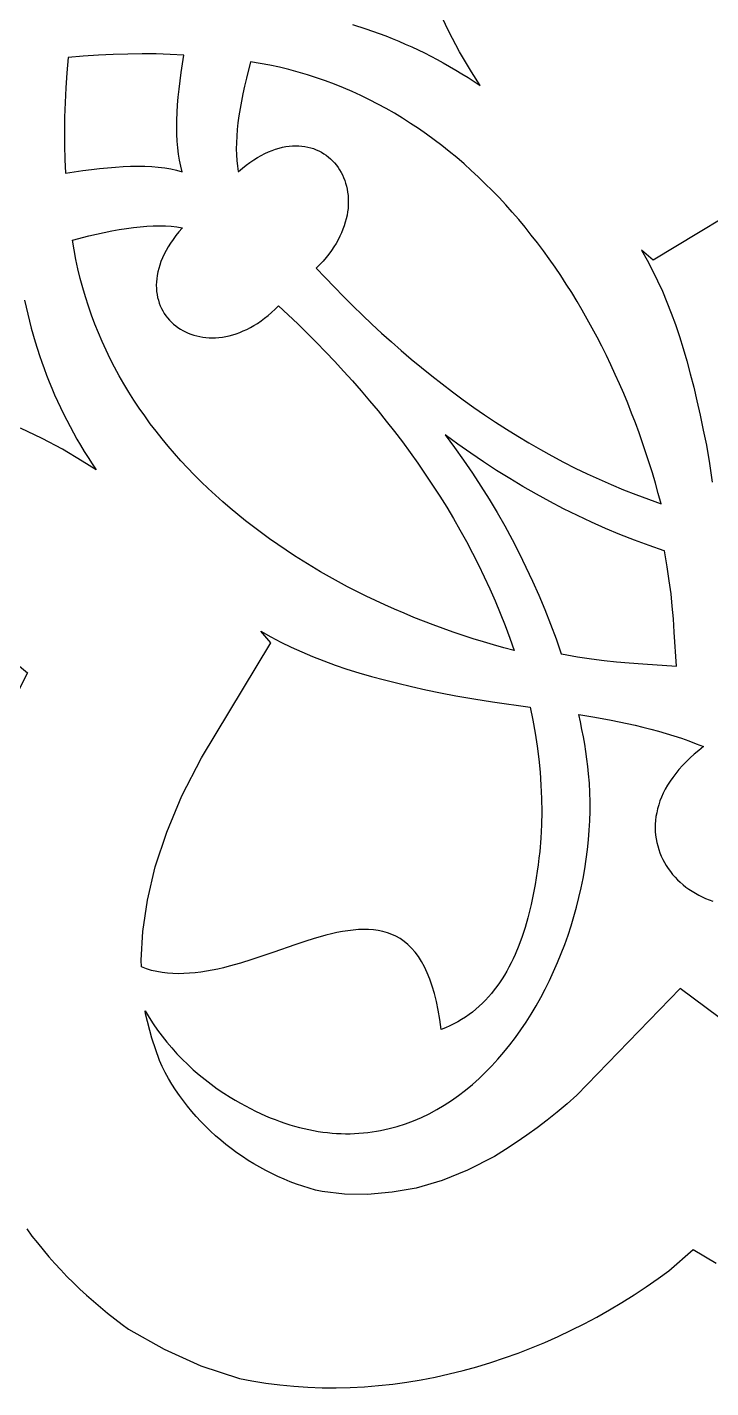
# Model space of a CAD drawing. Extents: x -61 to 56, y 12 to 129.
# Drawn here: x 28.88 to 41.91, y 12.87 to 38.79 of the extents above; entities that cross this region are included whole.
import ezdxf

# ---------------------------------------------------------------- set-up
doc = ezdxf.new("R2010")
doc.units = 0
doc.header["$MEASUREMENT"] = 0
doc.layers.add('LAYER_1', color=18, linetype='CONTINUOUS')

msp = doc.modelspace()

# ---------------------------------------------------------------- linework, layer by layer
at = {"layer": 'LAYER_1'}
for points in [[(35.08, 38.838), (35.337, 38.757), (35.464, 38.713), (35.59, 38.668), (35.716, 38.621), (35.841, 38.572), (35.965, 38.521), (36.088, 38.468), (36.21, 38.413), (36.332, 38.356), (36.453, 38.297), (36.574, 38.237), (36.693, 38.174), (36.813, 38.109), (36.931, 38.042), (37.049, 37.973), (37.167, 37.902), (37.284, 37.829), (37.4, 37.753), (37.517, 37.675), (37.35, 37.94), (37.124, 38.317), (36.921, 38.706), (36.722, 39.121)], [(35.08, 38.838), (35.337, 38.757), (35.464, 38.713), (35.59, 38.668), (35.716, 38.621), (35.841, 38.572), (35.965, 38.521), (36.088, 38.468), (36.21, 38.413), (36.332, 38.356), (36.453, 38.297), (36.574, 38.237), (36.693, 38.174), (36.813, 38.109), (36.931, 38.042), (37.049, 37.973), (37.167, 37.902), (37.284, 37.829), (37.4, 37.753), (37.517, 37.675), (37.35, 37.94), (37.124, 38.317), (36.921, 38.706), (36.722, 39.121)], [(43.003, 35.671), (40.811, 34.352), (40.588, 34.54), (40.696, 34.35), (40.798, 34.157), (40.894, 33.96), (40.986, 33.759), (41.074, 33.553), (41.156, 33.341), (41.235, 33.123), (41.311, 32.9), (41.383, 32.669), (41.452, 32.431), (41.519, 32.185), (41.583, 31.932), (41.646, 31.669), (41.706, 31.397), (41.766, 31.116), (41.824, 30.825), (41.882, 30.478), (41.936, 30.126)], [(43.003, 35.671), (40.811, 34.352), (40.588, 34.54), (40.696, 34.35), (40.798, 34.157), (40.894, 33.96), (40.986, 33.759), (41.074, 33.553), (41.156, 33.341), (41.235, 33.123), (41.311, 32.9), (41.383, 32.669), (41.452, 32.431), (41.519, 32.185), (41.583, 31.932), (41.646, 31.669), (41.706, 31.397), (41.766, 31.116), (41.824, 30.825), (41.882, 30.478), (41.936, 30.126)], [(28.834, 33.589), (28.895, 33.321), (28.962, 33.056), (29.037, 32.795), (29.118, 32.538), (29.162, 32.411), (29.207, 32.285), (29.254, 32.159), (29.304, 32.034), (29.355, 31.911), (29.407, 31.787), (29.462, 31.665), (29.519, 31.543), (29.578, 31.422), (29.639, 31.302), (29.701, 31.182), (29.766, 31.063), (29.833, 30.944), (29.902, 30.826), (29.973, 30.708), (30.047, 30.591), (30.122, 30.475), (30.2, 30.358), (29.935, 30.525), (29.558, 30.751), (29.169, 30.954), (28.755, 31.153)], [(28.834, 33.589), (28.895, 33.321), (28.962, 33.056), (29.037, 32.795), (29.118, 32.538), (29.162, 32.411), (29.207, 32.285), (29.254, 32.159), (29.304, 32.034), (29.355, 31.911), (29.407, 31.787), (29.462, 31.665), (29.519, 31.543), (29.578, 31.422), (29.639, 31.302), (29.701, 31.182), (29.766, 31.063), (29.833, 30.944), (29.902, 30.826), (29.973, 30.708), (30.047, 30.591), (30.122, 30.475), (30.2, 30.358), (29.935, 30.525), (29.558, 30.751), (29.169, 30.954), (28.755, 31.153)], [(28.312, 26.967), (28.892, 26.493), (28.427, 25.579)], [(43.284, 19.026), (41.325, 20.476), (39.359, 18.446), (39.171, 18.284), (38.983, 18.126), (38.792, 17.974), (38.6, 17.826), (38.403, 17.683), (38.203, 17.544), (37.998, 17.41), (37.787, 17.279), (37.272, 17.017), (36.788, 16.82), (36.295, 16.677), (35.837, 16.598), (35.371, 16.555), (34.929, 16.562), (34.503, 16.611), (34.38, 16.641), (34.258, 16.675), (34.137, 16.712), (34.016, 16.753), (33.896, 16.798), (33.778, 16.846), (33.66, 16.898), (33.544, 16.953), (33.429, 17.011), (33.315, 17.073), (33.203, 17.138), (33.093, 17.206), (32.985, 17.278), (32.878, 17.352), (32.773, 17.429), (32.671, 17.508), (32.571, 17.591), (32.472, 17.676), (32.377, 17.764), (32.284, 17.854), (32.193, 17.947), (32.106, 18.042), (32.021, 18.139), (31.939, 18.239), (31.86, 18.341), (31.784, 18.444), (31.712, 18.55), (31.643, 18.657), (31.577, 18.767), (31.515, 18.878), (31.457, 18.991), (31.403, 19.105), (31.257, 19.535), (31.14, 19.994), (31.132, 20.052), (31.208, 19.928), (31.287, 19.806), (31.37, 19.687), (31.457, 19.57), (31.547, 19.456), (31.641, 19.346), (31.738, 19.237), (31.839, 19.132), (31.943, 19.03), (32.049, 18.932), (32.159, 18.836), (32.273, 18.743), (32.388, 18.654), (32.507, 18.569), (32.629, 18.486), (32.753, 18.408), (32.85, 18.35), (32.947, 18.294), (33.043, 18.242), (33.138, 18.192), (33.234, 18.144), (33.328, 18.1), (33.423, 18.057), (33.517, 18.018), (33.61, 17.981), (33.703, 17.946), (33.796, 17.914), (33.888, 17.885), (33.979, 17.858), (34.07, 17.833), (34.161, 17.811), (34.251, 17.791), (34.34, 17.773), (34.429, 17.758), (34.518, 17.745), (34.606, 17.735), (34.693, 17.726), (34.78, 17.72), (34.867, 17.716), (34.952, 17.714), (35.038, 17.714), (35.122, 17.717), (35.206, 17.721), (35.29, 17.728), (35.373, 17.737), (35.455, 17.747), (35.537, 17.76), (35.618, 17.775), (35.699, 17.791), (35.779, 17.81), (35.936, 17.852), (36.092, 17.902), (36.245, 17.96), (36.395, 18.024), (36.542, 18.095), (36.687, 18.173), (36.828, 18.257), (36.967, 18.347), (37.103, 18.443), (37.236, 18.545), (37.366, 18.653), (37.493, 18.766), (37.617, 18.884), (37.737, 19.007), (37.854, 19.135), (37.968, 19.267), (38.079, 19.404), (38.186, 19.545), (38.29, 19.691), (38.39, 19.84), (38.487, 19.992), (38.58, 20.148), (38.67, 20.307), (38.755, 20.469), (38.837, 20.634), (38.915, 20.802), (38.99, 20.972), (39.06, 21.144), (39.126, 21.318), (39.189, 21.494), (39.247, 21.672), (39.301, 21.851), (39.351, 22.031), (39.397, 22.212), (39.438, 22.394), (39.475, 22.577), (39.508, 22.76), (39.536, 22.943), (39.559, 23.127), (39.579, 23.31), (39.593, 23.492), (39.603, 23.675), (39.608, 23.856), (39.608, 24.036), (39.604, 24.215), (39.595, 24.393), (39.58, 24.569), (39.566, 24.709), (39.548, 24.849), (39.528, 24.99), (39.506, 25.131), (39.481, 25.272), (39.453, 25.414), (39.424, 25.556), (39.392, 25.699), (39.701, 25.646), (40.009, 25.589), (40.314, 25.526), (40.465, 25.492), (40.615, 25.456), (40.764, 25.418), (40.912, 25.378), (41.059, 25.336), (41.205, 25.291), (41.349, 25.244), (41.492, 25.194), (41.633, 25.142), (41.772, 25.086), (41.68, 25.015), (41.594, 24.943), (41.513, 24.87), (41.437, 24.797), (41.367, 24.724), (41.301, 24.649), (41.24, 24.575), (41.183, 24.5), (41.132, 24.425), (41.085, 24.35), (41.042, 24.275), (41.004, 24.2), (40.971, 24.125), (40.941, 24.051), (40.916, 23.976), (40.895, 23.902), (40.878, 23.828), (40.865, 23.755), (40.856, 23.682), (40.851, 23.61), (40.85, 23.538), (40.852, 23.468), (40.858, 23.398), (40.868, 23.329), (40.881, 23.261), (40.897, 23.194), (40.916, 23.128), (40.939, 23.064), (40.965, 23.001), (40.994, 22.939), (41.026, 22.878), (41.061, 22.819), (41.099, 22.762), (41.139, 22.707), (41.182, 22.653), (41.228, 22.601), (41.276, 22.55), (41.327, 22.502), (41.38, 22.456), (41.436, 22.412), (41.493, 22.37), (41.553, 22.33), (41.615, 22.293), (41.678, 22.258), (41.744, 22.226), (41.811, 22.196), (41.88, 22.169), (41.951, 22.144)], [(43.284, 19.026), (41.325, 20.476), (39.359, 18.446), (39.171, 18.284), (38.983, 18.126), (38.792, 17.974), (38.6, 17.826), (38.403, 17.683), (38.203, 17.544), (37.998, 17.41), (37.787, 17.279), (37.272, 17.017), (36.788, 16.82), (36.295, 16.677), (35.837, 16.598), (35.371, 16.555), (34.929, 16.562), (34.503, 16.611), (34.38, 16.641), (34.258, 16.675), (34.137, 16.712), (34.016, 16.753), (33.896, 16.798), (33.778, 16.846), (33.66, 16.898), (33.544, 16.953), (33.429, 17.011), (33.315, 17.073), (33.203, 17.138), (33.093, 17.206), (32.985, 17.278), (32.878, 17.352), (32.773, 17.429), (32.671, 17.508), (32.571, 17.591), (32.472, 17.676), (32.377, 17.764), (32.284, 17.854), (32.193, 17.947), (32.106, 18.042), (32.021, 18.139), (31.939, 18.239), (31.86, 18.341), (31.784, 18.444), (31.712, 18.55), (31.643, 18.657), (31.577, 18.767), (31.515, 18.878), (31.457, 18.991), (31.403, 19.105), (31.257, 19.535), (31.14, 19.994), (31.132, 20.052), (31.208, 19.928), (31.287, 19.806), (31.37, 19.687), (31.457, 19.57), (31.547, 19.456), (31.641, 19.346), (31.738, 19.237), (31.839, 19.132), (31.943, 19.03), (32.049, 18.932), (32.159, 18.836), (32.273, 18.743), (32.388, 18.654), (32.507, 18.569), (32.629, 18.486), (32.753, 18.408), (32.85, 18.35), (32.947, 18.294), (33.043, 18.242), (33.138, 18.192), (33.234, 18.144), (33.328, 18.1), (33.423, 18.057), (33.517, 18.018), (33.61, 17.981), (33.703, 17.946), (33.796, 17.914), (33.888, 17.885), (33.979, 17.858), (34.07, 17.833), (34.161, 17.811), (34.251, 17.791), (34.34, 17.773), (34.429, 17.758), (34.518, 17.745), (34.606, 17.735), (34.693, 17.726), (34.78, 17.72), (34.867, 17.716), (34.952, 17.714), (35.038, 17.714), (35.122, 17.717), (35.206, 17.721), (35.29, 17.728), (35.373, 17.737), (35.455, 17.747), (35.537, 17.76), (35.618, 17.775), (35.699, 17.791), (35.779, 17.81), (35.936, 17.852), (36.092, 17.902), (36.245, 17.96), (36.395, 18.024), (36.542, 18.095), (36.687, 18.173), (36.828, 18.257), (36.967, 18.347), (37.103, 18.443), (37.236, 18.545), (37.366, 18.653), (37.493, 18.766), (37.617, 18.884), (37.737, 19.007), (37.854, 19.135), (37.968, 19.267), (38.079, 19.404), (38.186, 19.545), (38.29, 19.691), (38.39, 19.84), (38.487, 19.992), (38.58, 20.148), (38.67, 20.307), (38.755, 20.469), (38.837, 20.634), (38.915, 20.802), (38.99, 20.972), (39.06, 21.144), (39.126, 21.318), (39.189, 21.494), (39.247, 21.672), (39.301, 21.851), (39.351, 22.031), (39.397, 22.212), (39.438, 22.394), (39.475, 22.577), (39.508, 22.76), (39.536, 22.943), (39.559, 23.127), (39.579, 23.31), (39.593, 23.492), (39.603, 23.675), (39.608, 23.856), (39.608, 24.036), (39.604, 24.215), (39.595, 24.393), (39.58, 24.569), (39.566, 24.709), (39.548, 24.849), (39.528, 24.99), (39.506, 25.131), (39.481, 25.272), (39.453, 25.414), (39.424, 25.556), (39.392, 25.699), (39.701, 25.646), (40.009, 25.589), (40.314, 25.526), (40.465, 25.492), (40.615, 25.456), (40.764, 25.418), (40.912, 25.378), (41.059, 25.336), (41.205, 25.291), (41.349, 25.244), (41.492, 25.194), (41.633, 25.142), (41.772, 25.086), (41.68, 25.015), (41.594, 24.943), (41.513, 24.87), (41.437, 24.797), (41.367, 24.724), (41.301, 24.649), (41.24, 24.575), (41.183, 24.5), (41.132, 24.425), (41.085, 24.35), (41.042, 24.275), (41.004, 24.2), (40.971, 24.125), (40.941, 24.051), (40.916, 23.976), (40.895, 23.902), (40.878, 23.828), (40.865, 23.755), (40.856, 23.682), (40.851, 23.61), (40.85, 23.538), (40.852, 23.468), (40.858, 23.398), (40.868, 23.329), (40.881, 23.261), (40.897, 23.194), (40.916, 23.128), (40.939, 23.064), (40.965, 23.001), (40.994, 22.939), (41.026, 22.878), (41.061, 22.819), (41.099, 22.762), (41.139, 22.707), (41.182, 22.653), (41.228, 22.601), (41.276, 22.55), (41.327, 22.502), (41.38, 22.456), (41.436, 22.412), (41.493, 22.37), (41.553, 22.33), (41.615, 22.293), (41.678, 22.258), (41.744, 22.226), (41.811, 22.196), (41.88, 22.169), (41.951, 22.144)], [(28.875, 15.901), (28.976, 15.765), (29.081, 15.632), (29.187, 15.501), (29.297, 15.371), (29.41, 15.243), (29.525, 15.118), (29.643, 14.995), (29.765, 14.873), (29.889, 14.754), (30.016, 14.636), (30.145, 14.521), (30.279, 14.408), (30.414, 14.296), (30.553, 14.188), (30.695, 14.081), (30.818, 13.992), (31.492, 13.607), (32.192, 13.293), (32.931, 13.051), (33.167, 13.005), (33.432, 12.963), (33.698, 12.929), (33.965, 12.903), (34.233, 12.885), (34.502, 12.876), (34.771, 12.874), (35.04, 12.88), (35.31, 12.895), (35.58, 12.916), (35.849, 12.946), (36.119, 12.983), (36.388, 13.027), (36.656, 13.079), (36.923, 13.138), (37.189, 13.203), (37.453, 13.276), (37.716, 13.355), (37.977, 13.442), (38.237, 13.535), (38.494, 13.634), (38.749, 13.739), (39.001, 13.851), (39.251, 13.969), (39.497, 14.093), (39.74, 14.222), (39.981, 14.358), (40.217, 14.498), (40.45, 14.645), (40.679, 14.796), (40.904, 14.953), (41.109, 15.103), (41.573, 15.509), (42.011, 15.246)]]:
    msp.add_lwpolyline(points, dxfattribs=at)
for points in [[(29.663, 38.212), (29.663, 38.212), (29.639, 37.921), (29.62, 37.634), (29.606, 37.352), (29.598, 37.075), (29.595, 36.802), (29.598, 36.533), (29.605, 36.269), (29.617, 36.008), (29.948, 36.057), (30.108, 36.078), (30.265, 36.096), (30.418, 36.112), (30.568, 36.124), (30.714, 36.133), (30.856, 36.139), (30.994, 36.141), (31.127, 36.139), (31.257, 36.133), (31.383, 36.123), (31.504, 36.108), (31.62, 36.089), (31.732, 36.065), (31.839, 36.036), (31.81, 36.143), (31.786, 36.255), (31.767, 36.372), (31.753, 36.493), (31.743, 36.618), (31.737, 36.748), (31.735, 36.882), (31.737, 37.02), (31.742, 37.162), (31.751, 37.307), (31.763, 37.457), (31.779, 37.61), (31.797, 37.767), (31.818, 37.927), (31.867, 38.258), (31.607, 38.27), (31.342, 38.278), (31.073, 38.28), (30.8, 38.277), (30.523, 38.269), (30.241, 38.256), (29.954, 38.237), (29.663, 38.212)], [(29.663, 38.212), (29.663, 38.212), (29.639, 37.921), (29.62, 37.634), (29.606, 37.352), (29.598, 37.075), (29.595, 36.802), (29.598, 36.533), (29.605, 36.269), (29.617, 36.008), (29.948, 36.057), (30.108, 36.078), (30.265, 36.096), (30.418, 36.112), (30.568, 36.124), (30.714, 36.133), (30.856, 36.139), (30.994, 36.141), (31.127, 36.139), (31.257, 36.133), (31.383, 36.123), (31.504, 36.108), (31.62, 36.089), (31.732, 36.065), (31.839, 36.036), (31.81, 36.143), (31.786, 36.255), (31.767, 36.372), (31.753, 36.493), (31.743, 36.618), (31.737, 36.748), (31.735, 36.882), (31.737, 37.02), (31.742, 37.162), (31.751, 37.307), (31.763, 37.457), (31.779, 37.61), (31.797, 37.767), (31.818, 37.927), (31.867, 38.258), (31.607, 38.27), (31.342, 38.278), (31.073, 38.28), (30.8, 38.277), (30.523, 38.269), (30.241, 38.256), (29.954, 38.237), (29.663, 38.212)], [(40.961, 29.713), (40.909, 29.909), (40.853, 30.104), (40.796, 30.298), (40.736, 30.491), (40.674, 30.684), (40.609, 30.874), (40.542, 31.064), (40.473, 31.253), (40.401, 31.44), (40.327, 31.626), (40.25, 31.811), (40.172, 31.994), (40.09, 32.175), (40.007, 32.355), (39.921, 32.534), (39.834, 32.71), (39.743, 32.885), (39.651, 33.059), (39.556, 33.23), (39.459, 33.4), (39.36, 33.567), (39.259, 33.733), (39.155, 33.896), (39.05, 34.057), (38.942, 34.217), (38.832, 34.374), (38.719, 34.528), (38.605, 34.68), (38.488, 34.83), (38.37, 34.978), (38.249, 35.123), (38.126, 35.265), (38.001, 35.405), (37.874, 35.542), (37.745, 35.676), (37.613, 35.808), (37.48, 35.936), (37.345, 36.062), (37.207, 36.185), (37.068, 36.305), (36.927, 36.421), (36.783, 36.535), (36.638, 36.645), (36.49, 36.753), (36.341, 36.856), (36.19, 36.957), (36.036, 37.054), (35.881, 37.148), (35.724, 37.238), (35.565, 37.324), (35.404, 37.407), (35.241, 37.486), (35.076, 37.562), (34.909, 37.633), (34.741, 37.701), (34.57, 37.765), (34.398, 37.825), (34.224, 37.881), (34.048, 37.933), (33.87, 37.98), (33.69, 38.024), (33.509, 38.063), (33.326, 38.098), (33.141, 38.128), (33.062, 37.818), (33.027, 37.668), (32.996, 37.521), (32.967, 37.377), (32.941, 37.237), (32.919, 37.1), (32.901, 36.966), (32.887, 36.837), (32.876, 36.711), (32.87, 36.589), (32.868, 36.471), (32.87, 36.357), (32.877, 36.247), (32.889, 36.142), (32.906, 36.041), (32.913, 36.039), (32.985, 36.101), (33.057, 36.159), (33.129, 36.212), (33.2, 36.261), (33.271, 36.305), (33.342, 36.345), (33.411, 36.381), (33.48, 36.413), (33.549, 36.441), (33.616, 36.465), (33.683, 36.485), (33.748, 36.501), (33.813, 36.514), (33.877, 36.523), (33.939, 36.528), (34.001, 36.53), (34.061, 36.529), (34.12, 36.524), (34.177, 36.516), (34.233, 36.505), (34.288, 36.491), (34.341, 36.475), (34.393, 36.455), (34.443, 36.432), (34.491, 36.407), (34.537, 36.379), (34.582, 36.349), (34.625, 36.316), (34.665, 36.281), (34.704, 36.243), (34.741, 36.203), (34.775, 36.162), (34.808, 36.118), (34.838, 36.072), (34.866, 36.024), (34.891, 35.975), (34.914, 35.924), (34.935, 35.871), (34.952, 35.816), (34.968, 35.761), (34.98, 35.703), (34.99, 35.645), (34.997, 35.585), (35.002, 35.525), (35.003, 35.463), (35.001, 35.4), (34.997, 35.336), (34.989, 35.272), (34.978, 35.207), (34.964, 35.141), (34.946, 35.075), (34.926, 35.008), (34.901, 34.941), (34.874, 34.873), (34.843, 34.806), (34.808, 34.738), (34.769, 34.67), (34.727, 34.602), (34.681, 34.535), (34.632, 34.467), (34.578, 34.4), (34.521, 34.333), (34.459, 34.267), (34.393, 34.201), (34.565, 34.018), (34.738, 33.837), (34.914, 33.657), (35.092, 33.48), (35.272, 33.305), (35.454, 33.133), (35.638, 32.962), (35.824, 32.794), (36.013, 32.629), (36.203, 32.466), (36.396, 32.306), (36.591, 32.148), (36.788, 31.994), (36.988, 31.842), (37.189, 31.693), (37.393, 31.548), (37.599, 31.406), (37.807, 31.267), (38.018, 31.131), (38.23, 30.999), (38.445, 30.87), (38.662, 30.745), (38.882, 30.624), (39.104, 30.506), (39.328, 30.392), (39.554, 30.283), (39.783, 30.177), (40.014, 30.076), (40.247, 29.979), (40.483, 29.886), (40.721, 29.797)], [(40.961, 29.713), (40.909, 29.909), (40.853, 30.104), (40.796, 30.298), (40.736, 30.491), (40.674, 30.684), (40.609, 30.874), (40.542, 31.064), (40.473, 31.253), (40.401, 31.44), (40.327, 31.626), (40.25, 31.811), (40.172, 31.994), (40.09, 32.175), (40.007, 32.355), (39.921, 32.534), (39.834, 32.71), (39.743, 32.885), (39.651, 33.059), (39.556, 33.23), (39.459, 33.4), (39.36, 33.567), (39.259, 33.733), (39.155, 33.896), (39.05, 34.057), (38.942, 34.217), (38.832, 34.374), (38.719, 34.528), (38.605, 34.68), (38.488, 34.83), (38.37, 34.978), (38.249, 35.123), (38.126, 35.265), (38.001, 35.405), (37.874, 35.542), (37.745, 35.676), (37.613, 35.808), (37.48, 35.936), (37.345, 36.062), (37.207, 36.185), (37.068, 36.305), (36.927, 36.421), (36.783, 36.535), (36.638, 36.645), (36.49, 36.753), (36.341, 36.856), (36.19, 36.957), (36.036, 37.054), (35.881, 37.148), (35.724, 37.238), (35.565, 37.324), (35.404, 37.407), (35.241, 37.486), (35.076, 37.562), (34.909, 37.633), (34.741, 37.701), (34.57, 37.765), (34.398, 37.825), (34.224, 37.881), (34.048, 37.933), (33.87, 37.98), (33.69, 38.024), (33.509, 38.063), (33.326, 38.098), (33.141, 38.128), (33.062, 37.818), (33.027, 37.668), (32.996, 37.521), (32.967, 37.377), (32.941, 37.237), (32.919, 37.1), (32.901, 36.966), (32.887, 36.837), (32.876, 36.711), (32.87, 36.589), (32.868, 36.471), (32.87, 36.357), (32.877, 36.247), (32.889, 36.142), (32.906, 36.041), (32.913, 36.039), (32.985, 36.101), (33.057, 36.159), (33.129, 36.212), (33.2, 36.261), (33.271, 36.305), (33.342, 36.345), (33.411, 36.381), (33.48, 36.413), (33.549, 36.441), (33.616, 36.465), (33.683, 36.485), (33.748, 36.501), (33.813, 36.514), (33.877, 36.523), (33.939, 36.528), (34.001, 36.53), (34.061, 36.529), (34.12, 36.524), (34.177, 36.516), (34.233, 36.505), (34.288, 36.491), (34.341, 36.475), (34.393, 36.455), (34.443, 36.432), (34.491, 36.407), (34.537, 36.379), (34.582, 36.349), (34.625, 36.316), (34.665, 36.281), (34.704, 36.243), (34.741, 36.203), (34.775, 36.162), (34.808, 36.118), (34.838, 36.072), (34.866, 36.024), (34.891, 35.975), (34.914, 35.924), (34.935, 35.871), (34.952, 35.816), (34.968, 35.761), (34.98, 35.703), (34.99, 35.645), (34.997, 35.585), (35.002, 35.525), (35.003, 35.463), (35.001, 35.4), (34.997, 35.336), (34.989, 35.272), (34.978, 35.207), (34.964, 35.141), (34.946, 35.075), (34.926, 35.008), (34.901, 34.941), (34.874, 34.873), (34.843, 34.806), (34.808, 34.738), (34.769, 34.67), (34.727, 34.602), (34.681, 34.535), (34.632, 34.467), (34.578, 34.4), (34.521, 34.333), (34.459, 34.267), (34.393, 34.201), (34.565, 34.018), (34.738, 33.837), (34.914, 33.657), (35.092, 33.48), (35.272, 33.305), (35.454, 33.133), (35.638, 32.962), (35.824, 32.794), (36.013, 32.629), (36.203, 32.466), (36.396, 32.306), (36.591, 32.148), (36.788, 31.994), (36.988, 31.842), (37.189, 31.693), (37.393, 31.548), (37.599, 31.406), (37.807, 31.267), (38.018, 31.131), (38.23, 30.999), (38.445, 30.87), (38.662, 30.745), (38.882, 30.624), (39.104, 30.506), (39.328, 30.392), (39.554, 30.283), (39.783, 30.177), (40.014, 30.076), (40.247, 29.979), (40.483, 29.886), (40.721, 29.797)], [(38.162, 26.914), (37.966, 26.967), (37.771, 27.022), (37.577, 27.079), (37.384, 27.139), (37.192, 27.201), (37.001, 27.266), (36.811, 27.333), (36.622, 27.403), (36.435, 27.474), (36.249, 27.548), (36.065, 27.625), (35.881, 27.704), (35.7, 27.785), (35.52, 27.868), (35.341, 27.954), (35.165, 28.042), (34.99, 28.132), (34.816, 28.224), (34.645, 28.319), (34.476, 28.416), (34.308, 28.515), (34.143, 28.616), (33.979, 28.72), (33.818, 28.826), (33.659, 28.934), (33.502, 29.044), (33.347, 29.156), (33.195, 29.27), (33.045, 29.387), (32.897, 29.506), (32.752, 29.626), (32.61, 29.749), (32.47, 29.874), (32.333, 30.001), (32.199, 30.131), (32.067, 30.262), (31.939, 30.395), (31.813, 30.53), (31.69, 30.668), (31.57, 30.807), (31.454, 30.949), (31.34, 31.092), (31.23, 31.237), (31.123, 31.385), (31.019, 31.534), (30.918, 31.686), (30.821, 31.839), (30.728, 31.994), (30.637, 32.151), (30.551, 32.311), (30.468, 32.472), (30.389, 32.634), (30.313, 32.799), (30.242, 32.966), (30.174, 33.135), (30.11, 33.305), (30.05, 33.477), (29.994, 33.651), (29.942, 33.827), (29.895, 34.005), (29.851, 34.185), (29.812, 34.366), (29.777, 34.549), (29.747, 34.734), (30.057, 34.813), (30.207, 34.848), (30.354, 34.88), (30.498, 34.908), (30.639, 34.934), (30.776, 34.956), (30.909, 34.974), (31.038, 34.989), (31.164, 34.999), (31.286, 35.005), (31.404, 35.007), (31.518, 35.005), (31.628, 34.998), (31.733, 34.986), (31.835, 34.969), (31.837, 34.963), (31.774, 34.89), (31.716, 34.818), (31.663, 34.746), (31.614, 34.675), (31.57, 34.604), (31.53, 34.534), (31.494, 34.464), (31.462, 34.395), (31.434, 34.327), (31.41, 34.259), (31.39, 34.193), (31.374, 34.127), (31.361, 34.062), (31.352, 33.998), (31.347, 33.936), (31.345, 33.875), (31.346, 33.814), (31.351, 33.755), (31.359, 33.698), (31.37, 33.642), (31.384, 33.587), (31.401, 33.534), (31.42, 33.482), (31.443, 33.432), (31.468, 33.384), (31.496, 33.338), (31.527, 33.293), (31.559, 33.251), (31.595, 33.21), (31.632, 33.171), (31.672, 33.134), (31.714, 33.1), (31.758, 33.067), (31.803, 33.037), (31.851, 33.01), (31.901, 32.984), (31.952, 32.961), (32.005, 32.941), (32.059, 32.923), (32.115, 32.907), (32.172, 32.895), (32.23, 32.885), (32.29, 32.878), (32.351, 32.874), (32.413, 32.872), (32.475, 32.874), (32.539, 32.879), (32.603, 32.886), (32.669, 32.897), (32.734, 32.911), (32.801, 32.929), (32.867, 32.95), (32.935, 32.974), (33.002, 33.002), (33.07, 33.033), (33.137, 33.068), (33.205, 33.106), (33.273, 33.148), (33.341, 33.194), (33.408, 33.244), (33.475, 33.297), (33.542, 33.355), (33.609, 33.416), (33.675, 33.482), (33.858, 33.31), (34.039, 33.137), (34.218, 32.961), (34.395, 32.783), (34.57, 32.603), (34.743, 32.421), (34.913, 32.237), (35.081, 32.051), (35.246, 31.862), (35.409, 31.672), (35.569, 31.479), (35.727, 31.284), (35.882, 31.087), (36.033, 30.888), (36.182, 30.686), (36.327, 30.482), (36.47, 30.276), (36.609, 30.068), (36.744, 29.858), (36.877, 29.645), (37.005, 29.43), (37.13, 29.213), (37.252, 28.993), (37.369, 28.771), (37.483, 28.547), (37.592, 28.321), (37.698, 28.092), (37.799, 27.861), (37.897, 27.628), (37.99, 27.392), (38.078, 27.154)], [(38.162, 26.914), (37.966, 26.967), (37.771, 27.022), (37.577, 27.079), (37.384, 27.139), (37.192, 27.201), (37.001, 27.266), (36.811, 27.333), (36.622, 27.403), (36.435, 27.474), (36.249, 27.548), (36.065, 27.625), (35.881, 27.704), (35.7, 27.785), (35.52, 27.868), (35.341, 27.954), (35.165, 28.042), (34.99, 28.132), (34.816, 28.224), (34.645, 28.319), (34.476, 28.416), (34.308, 28.515), (34.143, 28.616), (33.979, 28.72), (33.818, 28.826), (33.659, 28.934), (33.502, 29.044), (33.347, 29.156), (33.195, 29.27), (33.045, 29.387), (32.897, 29.506), (32.752, 29.626), (32.61, 29.749), (32.47, 29.874), (32.333, 30.001), (32.199, 30.131), (32.067, 30.262), (31.939, 30.395), (31.813, 30.53), (31.69, 30.668), (31.57, 30.807), (31.454, 30.949), (31.34, 31.092), (31.23, 31.237), (31.123, 31.385), (31.019, 31.534), (30.918, 31.686), (30.821, 31.839), (30.728, 31.994), (30.637, 32.151), (30.551, 32.311), (30.468, 32.472), (30.389, 32.634), (30.313, 32.799), (30.242, 32.966), (30.174, 33.135), (30.11, 33.305), (30.05, 33.477), (29.994, 33.651), (29.942, 33.827), (29.895, 34.005), (29.851, 34.185), (29.812, 34.366), (29.777, 34.549), (29.747, 34.734), (30.057, 34.813), (30.207, 34.848), (30.354, 34.88), (30.498, 34.908), (30.639, 34.934), (30.776, 34.956), (30.909, 34.974), (31.038, 34.989), (31.164, 34.999), (31.286, 35.005), (31.404, 35.007), (31.518, 35.005), (31.628, 34.998), (31.733, 34.986), (31.835, 34.969), (31.837, 34.963), (31.774, 34.89), (31.716, 34.818), (31.663, 34.746), (31.614, 34.675), (31.57, 34.604), (31.53, 34.534), (31.494, 34.464), (31.462, 34.395), (31.434, 34.327), (31.41, 34.259), (31.39, 34.193), (31.374, 34.127), (31.361, 34.062), (31.352, 33.998), (31.347, 33.936), (31.345, 33.875), (31.346, 33.814), (31.351, 33.755), (31.359, 33.698), (31.37, 33.642), (31.384, 33.587), (31.401, 33.534), (31.42, 33.482), (31.443, 33.432), (31.468, 33.384), (31.496, 33.338), (31.527, 33.293), (31.559, 33.251), (31.595, 33.21), (31.632, 33.171), (31.672, 33.134), (31.714, 33.1), (31.758, 33.067), (31.803, 33.037), (31.851, 33.01), (31.901, 32.984), (31.952, 32.961), (32.005, 32.941), (32.059, 32.923), (32.115, 32.907), (32.172, 32.895), (32.23, 32.885), (32.29, 32.878), (32.351, 32.874), (32.413, 32.872), (32.475, 32.874), (32.539, 32.879), (32.603, 32.886), (32.669, 32.897), (32.734, 32.911), (32.801, 32.929), (32.867, 32.95), (32.935, 32.974), (33.002, 33.002), (33.07, 33.033), (33.137, 33.068), (33.205, 33.106), (33.273, 33.148), (33.341, 33.194), (33.408, 33.244), (33.475, 33.297), (33.542, 33.355), (33.609, 33.416), (33.675, 33.482), (33.858, 33.31), (34.039, 33.137), (34.218, 32.961), (34.395, 32.783), (34.57, 32.603), (34.743, 32.421), (34.913, 32.237), (35.081, 32.051), (35.246, 31.862), (35.409, 31.672), (35.569, 31.479), (35.727, 31.284), (35.882, 31.087), (36.033, 30.888), (36.182, 30.686), (36.327, 30.482), (36.47, 30.276), (36.609, 30.068), (36.744, 29.858), (36.877, 29.645), (37.005, 29.43), (37.13, 29.213), (37.252, 28.993), (37.369, 28.771), (37.483, 28.547), (37.592, 28.321), (37.698, 28.092), (37.799, 27.861), (37.897, 27.628), (37.99, 27.392), (38.078, 27.154)], [(36.849, 31.026), (37.027, 30.784), (37.2, 30.541), (37.367, 30.295), (37.529, 30.047), (37.686, 29.797), (37.837, 29.545), (37.982, 29.29), (38.123, 29.032), (38.258, 28.771), (38.388, 28.507), (38.513, 28.24), (38.632, 27.97), (38.747, 27.696), (38.857, 27.419), (38.961, 27.138), (39.061, 26.853), (39.062, 26.852), (39.367, 26.798), (39.634, 26.756), (39.878, 26.725), (40.112, 26.7), (40.352, 26.68), (40.612, 26.661), (41.255, 26.62), (41.214, 27.263), (41.196, 27.523), (41.175, 27.763), (41.151, 27.998), (41.119, 28.241), (41.077, 28.508), (41.024, 28.814), (41.022, 28.814), (40.737, 28.914), (40.456, 29.019), (40.179, 29.128), (39.905, 29.243), (39.635, 29.362), (39.368, 29.487), (39.104, 29.617), (38.844, 29.752), (38.586, 29.893), (38.331, 30.039), (38.078, 30.19), (37.828, 30.346), (37.58, 30.508), (37.334, 30.675), (37.091, 30.848)], [(36.849, 31.026), (37.027, 30.784), (37.2, 30.541), (37.367, 30.295), (37.529, 30.047), (37.686, 29.797), (37.837, 29.545), (37.982, 29.29), (38.123, 29.032), (38.258, 28.771), (38.388, 28.507), (38.513, 28.24), (38.632, 27.97), (38.747, 27.696), (38.857, 27.419), (38.961, 27.138), (39.061, 26.853), (39.062, 26.852), (39.367, 26.798), (39.634, 26.756), (39.878, 26.725), (40.112, 26.7), (40.352, 26.68), (40.612, 26.661), (41.255, 26.62), (41.214, 27.263), (41.196, 27.523), (41.175, 27.763), (41.151, 27.998), (41.119, 28.241), (41.077, 28.508), (41.024, 28.814), (41.022, 28.814), (40.737, 28.914), (40.456, 29.019), (40.179, 29.128), (39.905, 29.243), (39.635, 29.362), (39.368, 29.487), (39.104, 29.617), (38.844, 29.752), (38.586, 29.893), (38.331, 30.039), (38.078, 30.19), (37.828, 30.346), (37.58, 30.508), (37.334, 30.675), (37.091, 30.848)], [(38.421, 21.824), (38.37, 21.644), (38.313, 21.468), (38.25, 21.296), (38.181, 21.129), (38.143, 21.047), (38.105, 20.967), (38.064, 20.888), (38.022, 20.811), (37.978, 20.736), (37.932, 20.662), (37.884, 20.59), (37.835, 20.52), (37.784, 20.451), (37.73, 20.385), (37.675, 20.321), (37.618, 20.258), (37.559, 20.198), (37.498, 20.14), (37.435, 20.085), (37.37, 20.031), (37.303, 19.981), (37.233, 19.932), (37.162, 19.887), (37.088, 19.844), (37.012, 19.804), (36.934, 19.766), (36.854, 19.731), (36.772, 19.7), (36.746, 19.888), (36.716, 20.064), (36.682, 20.229), (36.644, 20.383), (36.602, 20.526), (36.556, 20.658), (36.507, 20.78), (36.454, 20.893), (36.397, 20.995), (36.337, 21.089), (36.274, 21.173), (36.207, 21.249), (36.138, 21.317), (36.065, 21.377), (35.99, 21.429), (35.911, 21.473), (35.83, 21.51), (35.747, 21.541), (35.66, 21.565), (35.572, 21.583), (35.481, 21.595), (35.388, 21.602), (35.292, 21.604), (35.195, 21.6), (35.096, 21.592), (34.995, 21.579), (34.892, 21.563), (34.787, 21.543), (34.681, 21.52), (34.574, 21.493), (34.465, 21.464), (34.355, 21.432), (34.173, 21.375), (33.983, 21.311), (33.583, 21.171), (33.375, 21.099), (33.163, 21.029), (32.949, 20.962), (32.733, 20.902), (32.624, 20.874), (32.516, 20.849), (32.407, 20.827), (32.299, 20.807), (32.191, 20.791), (32.083, 20.777), (31.976, 20.768), (31.87, 20.762), (31.765, 20.761), (31.66, 20.764), (31.557, 20.771), (31.455, 20.784), (31.354, 20.802), (31.255, 20.825), (31.157, 20.854), (31.061, 20.89), (31.057, 21.016), (31.091, 21.564), (31.177, 22.162), (31.323, 22.794), (31.546, 23.457), (31.83, 24.146), (32.204, 24.872), (33.524, 27.064), (33.335, 27.287), (33.525, 27.18), (33.718, 27.078), (33.915, 26.981), (34.116, 26.889), (34.323, 26.802), (34.534, 26.719), (34.752, 26.64), (34.976, 26.564), (35.206, 26.492), (35.444, 26.423), (35.69, 26.356), (35.944, 26.292), (36.206, 26.23), (36.478, 26.169), (36.759, 26.109), (37.051, 26.051), (37.397, 25.993), (37.749, 25.94), (38.465, 25.837), (38.516, 25.591), (38.561, 25.344), (38.6, 25.096), (38.632, 24.848), (38.656, 24.599), (38.674, 24.349), (38.684, 24.098), (38.687, 23.847), (38.682, 23.595), (38.669, 23.343), (38.649, 23.09), (38.635, 22.964), (38.62, 22.837), (38.603, 22.711), (38.583, 22.584), (38.561, 22.457), (38.538, 22.331), (38.512, 22.204), (38.484, 22.077), (38.453, 21.95)], [(38.421, 21.824), (38.37, 21.644), (38.313, 21.468), (38.25, 21.296), (38.181, 21.129), (38.143, 21.047), (38.105, 20.967), (38.064, 20.888), (38.022, 20.811), (37.978, 20.736), (37.932, 20.662), (37.884, 20.59), (37.835, 20.52), (37.784, 20.451), (37.73, 20.385), (37.675, 20.321), (37.618, 20.258), (37.559, 20.198), (37.498, 20.14), (37.435, 20.085), (37.37, 20.031), (37.303, 19.981), (37.233, 19.932), (37.162, 19.887), (37.088, 19.844), (37.012, 19.804), (36.934, 19.766), (36.854, 19.731), (36.772, 19.7), (36.746, 19.888), (36.716, 20.064), (36.682, 20.229), (36.644, 20.383), (36.602, 20.526), (36.556, 20.658), (36.507, 20.78), (36.454, 20.893), (36.397, 20.995), (36.337, 21.089), (36.274, 21.173), (36.207, 21.249), (36.138, 21.317), (36.065, 21.377), (35.99, 21.429), (35.911, 21.473), (35.83, 21.51), (35.747, 21.541), (35.66, 21.565), (35.572, 21.583), (35.481, 21.595), (35.388, 21.602), (35.292, 21.604), (35.195, 21.6), (35.096, 21.592), (34.995, 21.579), (34.892, 21.563), (34.787, 21.543), (34.681, 21.52), (34.574, 21.493), (34.465, 21.464), (34.355, 21.432), (34.173, 21.375), (33.983, 21.311), (33.583, 21.171), (33.375, 21.099), (33.163, 21.029), (32.949, 20.962), (32.733, 20.902), (32.624, 20.874), (32.516, 20.849), (32.407, 20.827), (32.299, 20.807), (32.191, 20.791), (32.083, 20.777), (31.976, 20.768), (31.87, 20.762), (31.765, 20.761), (31.66, 20.764), (31.557, 20.771), (31.455, 20.784), (31.354, 20.802), (31.255, 20.825), (31.157, 20.854), (31.061, 20.89), (31.057, 21.016), (31.091, 21.564), (31.177, 22.162), (31.323, 22.794), (31.546, 23.457), (31.83, 24.146), (32.204, 24.872), (33.524, 27.064), (33.335, 27.287), (33.525, 27.18), (33.718, 27.078), (33.915, 26.981), (34.116, 26.889), (34.323, 26.802), (34.534, 26.719), (34.752, 26.64), (34.976, 26.564), (35.206, 26.492), (35.444, 26.423), (35.69, 26.356), (35.944, 26.292), (36.206, 26.23), (36.478, 26.169), (36.759, 26.109), (37.051, 26.051), (37.397, 25.993), (37.749, 25.94), (38.465, 25.837), (38.516, 25.591), (38.561, 25.344), (38.6, 25.096), (38.632, 24.848), (38.656, 24.599), (38.674, 24.349), (38.684, 24.098), (38.687, 23.847), (38.682, 23.595), (38.669, 23.343), (38.649, 23.09), (38.635, 22.964), (38.62, 22.837), (38.603, 22.711), (38.583, 22.584), (38.561, 22.457), (38.538, 22.331), (38.512, 22.204), (38.484, 22.077), (38.453, 21.95)]]:
    msp.add_lwpolyline(points, close=True, dxfattribs=at)

doc.saveas('drawing.dxf')
